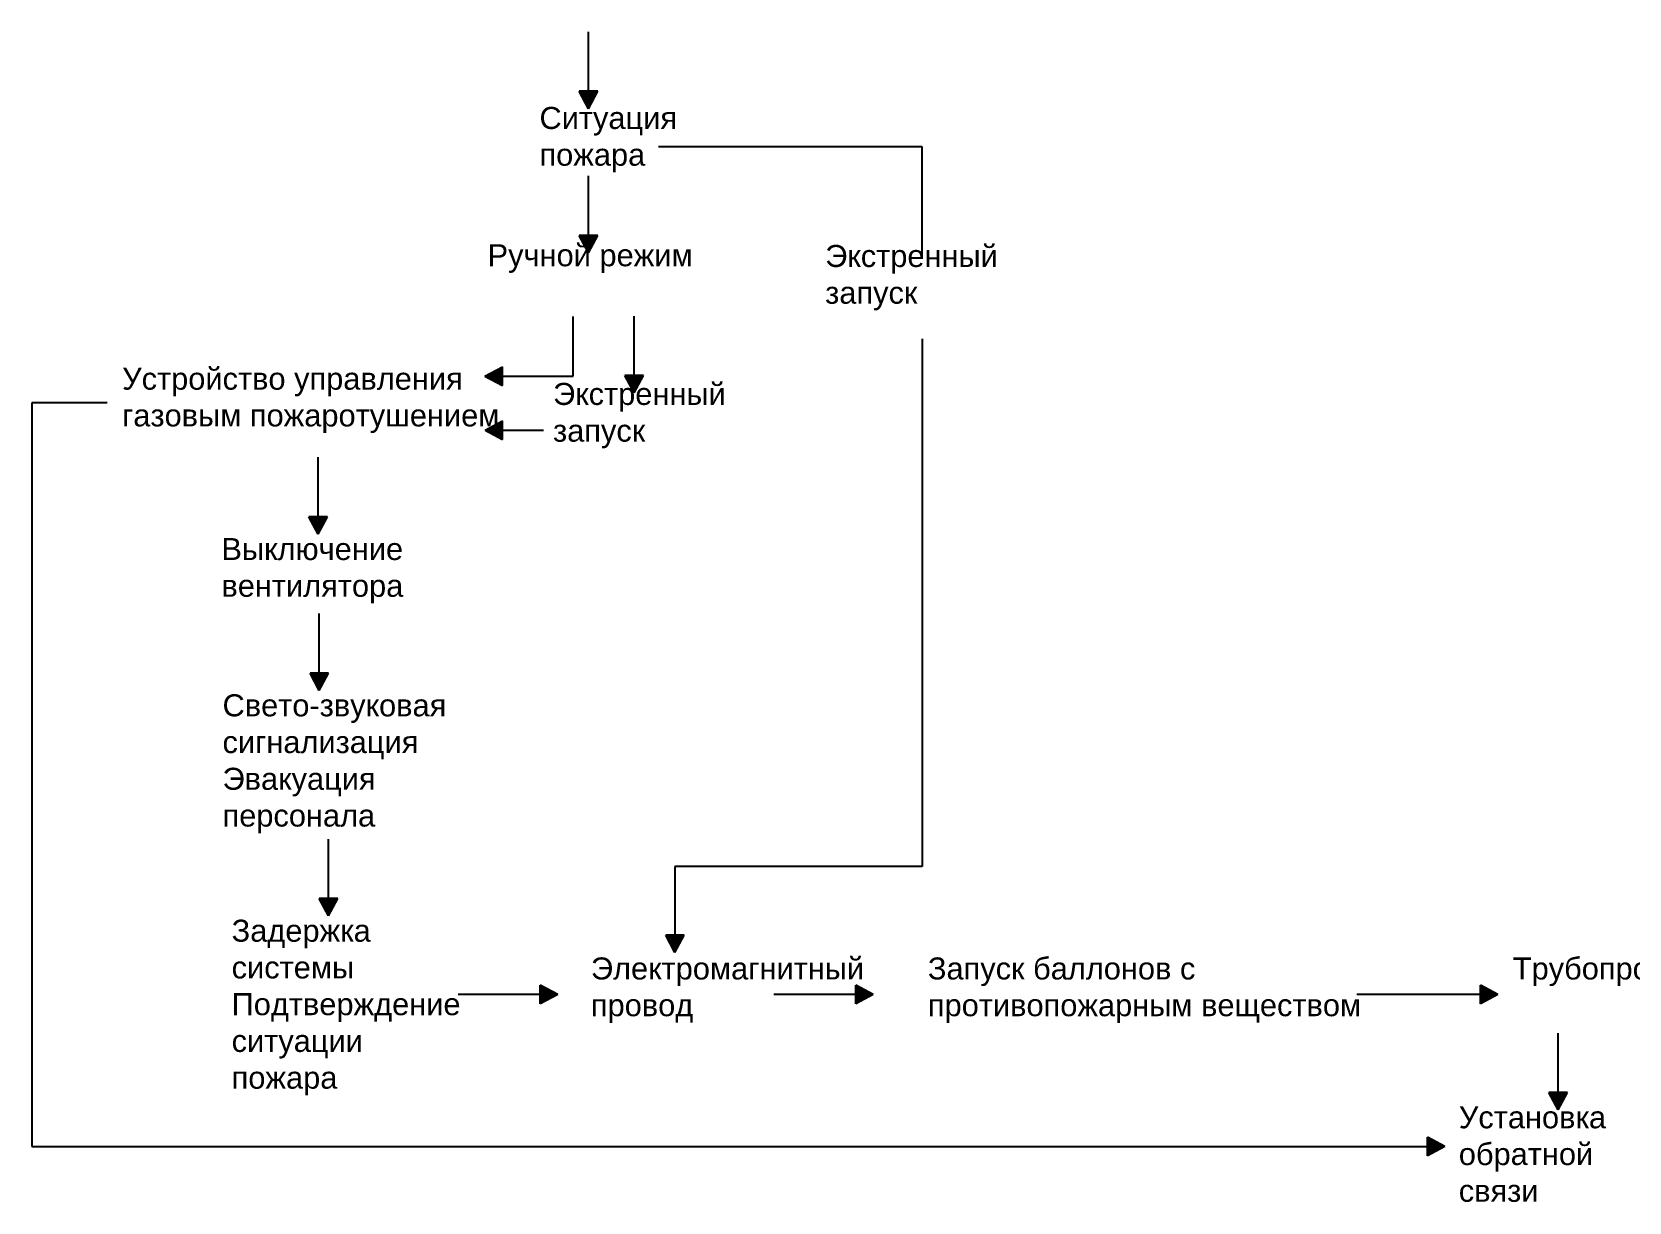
# Model space of a CAD drawing. Extents: x 48388 to 147340, y 33806 to 122092.
# Drawn here: x 48388 to 70126, y 33806 to 49735 of the extents above; entities that cross this region are included whole.
import ezdxf

# ---------------------------------------------------------------- set-up
doc = ezdxf.new("R2010")
doc.units = 0
doc.header["$LTSCALE"] = 1000
doc.header["$MEASUREMENT"] = 0
doc.linetypes.add('DASHED', pattern=[0.75, 0.5, -0.25])
doc.layers.get('0').update_dxf_attribs({"linetype": 'CONTINUOUS'})
doc.styles.get("Standard").update_dxf_attribs({"font": 'GBENOR', "bigfont": 'GBCBIG'})

msp = doc.modelspace()

# ---------------------------------------------------------------- hatches: boundary and pattern name
at = {"linetype": 'DASHED'}
for points in [[(55835, 48927), (55962, 48689), (56089, 48927)], [(55835, 46966), (55962, 46728), (56089, 46966)], [(54792, 45178), (54554, 45051), (54792, 44924)], [(56457, 45059), (56584, 44821), (56710, 45059)], [(54793, 44441), (54555, 44315), (54793, 44188)], [(52157, 43136), (52284, 42898), (52411, 43136)], [(52173, 41008), (52299, 40770), (52426, 41008)], [(52296, 37940), (52423, 37702), (52550, 37940)], [(57014, 37440), (57140, 37202), (57267, 37440)], [(55307, 36505), (55545, 36631), (55307, 36758)], [(59602, 36505), (59840, 36631), (59602, 36758)], [(68103, 36505), (68341, 36631), (68103, 36758)], [(69036, 35299), (69163, 35061), (69289, 35299)], [(67383, 34437), (67621, 34564), (67383, 34691)]]:
    msp.add_hatch(color=256, dxfattribs=at).paths.add_polyline_path(points)

# ---------------------------------------------------------------- linework, layer by layer
for p, q in [((55962, 48927), (55962, 49735)), ((56918, 48175), (60499, 48175)), ((60499, 48175), (60499, 46682)), ((55962, 46966), (55962, 47774)), ((55753, 45051), (55753, 45859)), ((56584, 45059), (56584, 45867)), ((60505, 45558), (60505, 38372)), ((54792, 45051), (55753, 45051)), ((49413, 44685), (48388, 44685)), ((48388, 44685), (48388, 34564)), ((54793, 44315), (55351, 44315)), ((52284, 43136), (52284, 43944)), ((52299, 41008), (52299, 41816)), ((52423, 37940), (52423, 38748)), ((60505, 38372), (57140, 38372)), ((57140, 38372), (57140, 37440)), ((55307, 36631), (54190, 36631)), ((59602, 36631), (58486, 36631)), ((68103, 36631), (66420, 36631)), ((69163, 35299), (69163, 36107)), ((48388, 34564), (67383, 34564))]:
    msp.add_line(p, q)
for p, q in [((55962, 48689), (55835, 48927)), ((56089, 48927), (55835, 48927)), ((55962, 48689), (56089, 48927)), ((56089, 46966), (55835, 46966)), ((55962, 46728), (55835, 46966)), ((55962, 46728), (56089, 46966)), ((54554, 45051), (54792, 45178)), ((54554, 45051), (54792, 44924)), ((54792, 44924), (54792, 45178)), ((56710, 45059), (56457, 45059)), ((56584, 44821), (56457, 45059)), ((56710, 45059), (56457, 45059)), ((56584, 44821), (56710, 45059)), ((54555, 44315), (54793, 44441)), ((54793, 44188), (54793, 44441)), ((54555, 44315), (54793, 44188)), ((52411, 43136), (52157, 43136)), ((52284, 42898), (52157, 43136)), ((52284, 42898), (52411, 43136)), ((52299, 40770), (52173, 41008)), ((52426, 41008), (52173, 41008)), ((52299, 40770), (52426, 41008)), ((52550, 37940), (52296, 37940)), ((52423, 37702), (52296, 37940)), ((52423, 37702), (52550, 37940)), ((57267, 37440), (57014, 37440)), ((57140, 37202), (57014, 37440)), ((57267, 37440), (57014, 37440)), ((57140, 37202), (57267, 37440)), ((55545, 36631), (55307, 36758)), ((55307, 36505), (55307, 36758)), ((59602, 36505), (59602, 36758)), ((59840, 36631), (59602, 36758)), ((68341, 36631), (68103, 36758)), ((68103, 36505), (68103, 36758)), ((55545, 36631), (55307, 36505)), ((59840, 36631), (59602, 36505)), ((68341, 36631), (68103, 36505)), ((69163, 35061), (69036, 35299)), ((69289, 35299), (69036, 35299)), ((69163, 35061), (69289, 35299)), ((67621, 34564), (67383, 34691)), ((67383, 34437), (67383, 34691)), ((67621, 34564), (67383, 34437))]:
    msp.add_line(p, q, dxfattribs=at)

# ---------------------------------------------------------------- texts
at = {"attachment_point": 1}
for s, insert, char_height, width in [('{\\fArial|b0|i0|c204|p34;Ситуация пожара}', (55296, 48714), 300, 1523.85), ('{\\fArial|b0|i0|c204|p34;\\H0.6x;Ручной режим}', (54590, 46845), 500, 3279), ('{\\fArial|b0|i0|c204|p34;\\H0.6x;Экстренный запуск}', (59185, 46835), 500, 3279), ('{\\fArial|b0|i0|c204|p34;Устройство управления газовым пожаротушением}', (49615, 45165), 300, 5128.63), ('{\\fArial|b0|i0|c204|p34;\\H0.6x;Экстренный запуск}', (55481, 44957), 500, 3279), ('{\\fArial|b0|i0|c204|p34;\\H0.6x;Выключение вентилятора}', (50967, 42846), 500, 3279), ('{\\fArial|b0|i0|c204|p34;\\H0.6x;Свето-звуковая сигнализация\\PЭвакуация персонала}', (50982, 40718), 500, 3279), ('{\\fArial|b0|i0|c204|p34;\\H0.6x;Задержка системы\\PПодтверждение ситуации пожара}', (51106, 37650), 500, 3279), ('{\\fArial|b0|i0|c204|p34;\\H0.6x;Электромагнитный провод}', (55996, 37136), 500, 3279), ('{\\fArial|b0|i0|c204|p34;\\H0.6x;Запуск баллонов с противопожарным веществом}', (60583, 37136), 500, 6186.54), ('{\\fArial|b0|i0|c204|p34;\\H0.6x;Трубопровод}', (68544, 37136), 500, 1563.18), ('{\\fArial|b0|i0|c204|p34;\\H0.6x;Установка обратной связи}', (67809, 35110), 500, 2859.75)]:
    msp.add_mtext(s, dxfattribs=dict(at, insert=insert, char_height=char_height, width=width))

doc.saveas('drawing.dxf')
